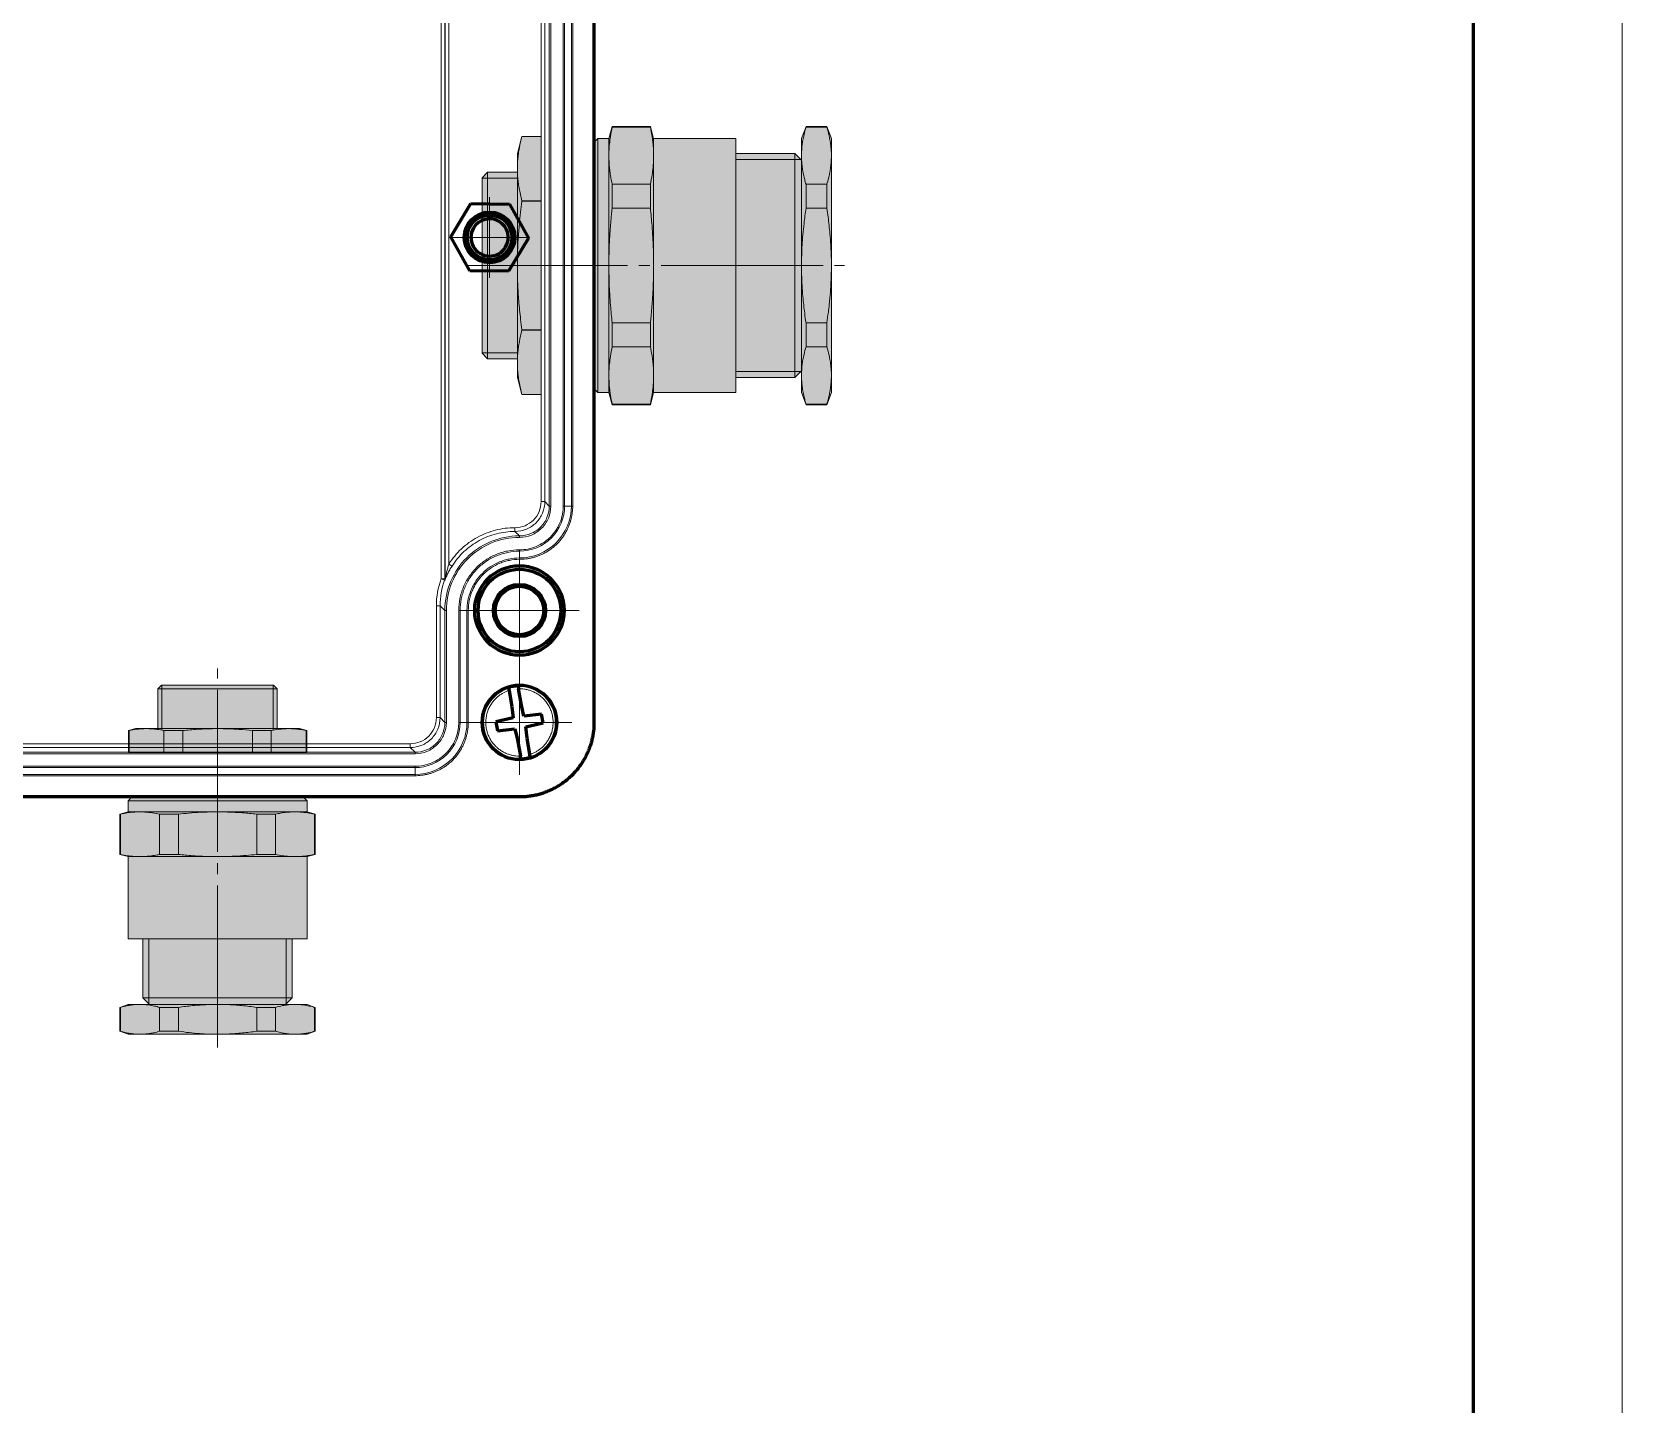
# Model space of a CAD drawing. Header units: millimetres. Extents: x -101 to 319, y -85 to 212.
# Drawn here: x 266.2 to 319.5, y 9.6 to 55.6 of the extents above; entities that cross this region are included whole.
import ezdxf
from ezdxf.enums import TextEntityAlignment as Align

# ---------------------------------------------------------------- set-up
doc = ezdxf.new("R2010")
doc.units = ezdxf.units.MM
for name, pattern in [('K5LT_AXLED', [26.227272, 21.727272, -1.5, 1.5, -1.5]), ('K5LT_BASIC', [0]), ('K5LT_THIN', [0])]:
    doc.linetypes.add(name, pattern=pattern)
for name, color, linetype in [('BORDER_TEXT', 7, 'Continuous'), ('TEXT', 4, 'Continuous'), ('TEXT_TRANSLATION_EN', 51, 'Continuous'), ('TITLE_TEXT', 7, 'Continuous'), ('Системный слой', 7, 'Continuous')]:
    doc.layers.add(name, color=color, linetype=linetype)
doc.styles.get("Standard").update_dxf_attribs({"font": 'GOST_A.TTF'})

# ---------------------------------------------------------------- blocks, each defined once
blk = doc.blocks.new('VP.262512_withoutcapside')
at = {"layer": 'Системный слой', "color": 150, "linetype": 'K5LT_BASIC', "lineweight": 60, "true_color": 0x0080ff}
for p, q in [((127.49, 114.99), (127.49, -114.99)), ((108.3, -49.92), (110.97, -45.46)), ((110.97, -45.46), (116.17, -45.54)), ((116.17, -45.54), (118.7, -50.08)), ((110.83, -54.46), (108.3, -49.92)), ((118.7, -50.08), (116.03, -54.54)), ((116.03, -54.54), (110.83, -54.46)), ((116.05, -110.41), (116.03, -110.34)), ((116.05, -110.41), (116.1, -110.71)), ((116.1, -110.71), (116.48, -112.91)), ((117.31, -110.11), (117.33, -110.19)), ((117.33, -110.19), (117.38, -110.49)), ((117.76, -112.69), (117.38, -110.49)), ((116.48, -112.91), (116.65, -114.4)), ((118.1, -114.15), (117.76, -112.69)), ((116.65, -114.4), (114.34, -114.94)), ((114.34, -114.94), (114.55, -116.12)), ((120.45, -113.88), (118.1, -114.15)), ((118.35, -115.6), (120.66, -115.06)), ((120.66, -115.06), (120.45, -113.88)), ((114.55, -116.12), (116.9, -115.85)), ((116.9, -115.85), (117.24, -117.31)), ((118.52, -117.09), (118.35, -115.6)), ((118.9, -119.29), (118.52, -117.09)), ((117.24, -117.31), (117.62, -119.51)), ((118.95, -119.59), (118.9, -119.29)), ((117.67, -119.81), (117.62, -119.51)), ((117.69, -119.89), (117.67, -119.81)), ((118.95, -119.59), (118.97, -119.66)), ((117.49, -124.99), (-117.49, -124.99))]:
    blk.add_line(p, q, dxfattribs=at)
at = {"layer": 'Системный слой', "color": 7, "linetype": 'K5LT_THIN', "lineweight": 18}
for p, q in [((107, 95.76), (107, -95.76)), ((107.5, 95.76), (107.5, -95.76)), ((107.54, -95.77), (107.54, 95.77)), ((108.04, -93.77), (108.04, 93.77)), ((120.4, -85.4), (120.4, 85.4)), ((120.9, -85.4), (120.9, 85.4)), ((121.5, 86), (121.5, -86)), ((121.7, 86), (121.7, -86)), ((123.37, 86), (123.37, -86)), ((123.55, -86), (123.55, 86)), ((124.46, -86), (124.46, 86)), ((124.64, 86), (124.64, -86)), ((120.4, -85.4), (120.9, -85.4)), ((120.9, -85.4), (121.5, -86)), ((121.7, -86), (121.5, -86)), ((123.55, -86), (123.37, -86)), ((124.46, -86), (123.55, -86)), ((124.46, -86), (124.64, -86)), ((117.5, -90), (116.9, -89.4)), ((108.04, -93.77), (108.47, -94.04)), ((107, -95.76), (107.5, -95.76)), ((107, -95.76), (107.47, -95.93)), ((107.51, -95.94), (107.47, -95.93)), ((107.5, -95.76), (107.54, -95.77)), ((106.36, -114.36), (106.36, -99.36)), ((106.36, -99.36), (106.86, -99.36)), ((106.86, -99.36), (107.5, -100)), ((106.86, -114.36), (106.86, -99.36)), ((107.5, -100), (107.5, -115)), ((107.7, -100), (107.5, -100)), ((107.7, -100), (107.7, -115)), ((109.55, -100), (109.37, -100)), ((109.37, -100), (109.37, -115)), ((109.55, -115), (109.55, -100)), ((109.55, -100), (110.46, -100)), ((110.46, -115), (110.46, -100)), ((110.46, -100), (110.64, -100)), ((110.64, -100), (110.64, -115)), ((106.36, -114.36), (106.86, -114.36)), ((106.86, -114.36), (107.5, -115)), ((107.7, -115), (107.5, -115)), ((109.55, -115), (109.37, -115)), ((110.46, -115), (109.55, -115)), ((110.46, -115), (110.64, -115)), ((103.5, -119), (-103.5, -119)), ((103.5, -119.2), (-103.5, -119.2)), ((-102.86, -117.86), (102.86, -117.86)), ((-102.86, -118.36), (102.86, -118.36)), ((102.86, -117.86), (102.86, -118.36)), ((102.86, -118.36), (103.5, -119)), ((103.5, -119.2), (103.5, -119)), ((103.5, -120.87), (-103.5, -120.87)), ((-103.5, -121.05), (103.5, -121.05)), ((103.5, -121.05), (103.5, -120.87)), ((103.5, -121.05), (103.5, -121.96)), ((-103.5, -121.96), (103.5, -121.96)), ((103.5, -122.14), (-103.5, -122.14)), ((103.5, -121.96), (103.5, -122.14))]:
    blk.add_line(p, q, dxfattribs=at)
at = {"layer": 'Системный слой', "color": 30, "linetype": 'K5LT_AXLED', "lineweight": 18, "true_color": 0xff8000}
for p, q in [((113.5, -50), (113.5, -44.6)), ((113.5, -50), (108.1, -50)), ((113.5, -50), (118.9, -50)), ((113.5, -50), (113.5, -55.4)), ((117.5, -100), (117.5, -92)), ((117.5, -100), (109.5, -100)), ((117.5, -100), (125.5, -100)), ((117.5, -100), (117.5, -108)), ((117.5, -115), (117.5, -108)), ((117.5, -115), (110.5, -115)), ((117.5, -115), (124.5, -115)), ((117.5, -115), (117.5, -122))]:
    blk.add_line(p, q, dxfattribs=at)
at = {"layer": 'Системный слой', "color": 150, "linetype": 'K5LT_BASIC', "lineweight": 60, "true_color": 0x0080ff}
for centre, radius in [((113.5, -50), 3.4), ((113.5, -50), 3), ((117.5, -100), 6), ((117.5, -100), 5.54), ((117.5, -100), 3.5), ((117.5, -100), 3.25), ((117.5, -115), 5)]:
    blk.add_circle(centre, radius, dxfattribs=at)
for centre, radius, start, end in [((113.5, -50), 2.5, 149.0779, 329.0779), ((113.5, -50), 2.5, 329.0779, 149.0779), ((117.5, -115), 4.89, 92.1903, 107.4677), ((117.5, -115), 4.89, 272.1903, 279.829), ((117.5, -115), 4.89, 279.829, 287.4677)]:
    blk.add_arc(centre, radius, start, end, dxfattribs=at)
at = {"layer": 'Системный слой', "color": 7, "linetype": 'K5LT_THIN', "lineweight": 18}
for centre, radius, start, end in [((117.5, -86), 6.05, 269.998, 0.0004), ((117.5, -86), 6.96, 269.9982, 0.0003), ((117.5, -115), 4.81, 107.5946, 272.0634), ((117.5, -115), 4.81, 287.5946, 92.0634), ((103.5, -115), 6.05, 269.9996, 0.0004), ((103.5, -115), 6.96, 269.9996, 0.0003)]:
    blk.add_arc(centre, radius, start, end, dxfattribs=at)
for centre, major_axis, ratio, start_param, end_param in [((116.9, -88.9), (0, -0.5), 0.000346, 4.712389, 6.276204), ((117.5, -90.2), (0, 0.2), 0.000865, 4.712389, 6.276205), ((107, -95.76), (0.123, 0.485), 0.999959, 4.609829, 4.960671), ((107.04, -95.77), (0.125, 0.484), 0.999959, 4.61109, 4.964106)]:
    blk.add_ellipse(centre, major_axis=major_axis, ratio=ratio, start_param=start_param, end_param=end_param, dxfattribs=at)
for points, knots in [([(116.9, -88.9), (117.36, -88.9), (117.82, -88.81), (118.67, -88.46), (119.05, -88.2), (119.7, -87.55), (119.96, -87.17), (120.31, -86.32), (120.4, -85.86), (120.4, -85.4)], [0, 0, 0, 0, 0.25, 0.25, 0.5, 0.5, 0.75, 0.75, 1, 1, 1, 1]), ([(116.9, -89.4), (117.43, -89.4), (117.95, -89.3), (118.92, -88.9), (119.36, -88.6), (120.1, -87.86), (120.4, -87.42), (120.8, -86.45), (120.9, -85.93), (120.9, -85.4)], [0, 0, 0, 0, 0.25, 0.25, 0.5, 0.5, 0.75, 0.75, 1, 1, 1, 1]), ([(121.7, -86), (121.7, -86.55), (121.59, -87.1), (121.17, -88.11), (120.86, -88.58), (120.08, -89.36), (119.61, -89.67), (118.6, -90.09), (118.05, -90.2), (117.5, -90.2)], [0, 0, 0, 0, 0.25, 0.25, 0.5, 0.5, 0.75, 0.75, 1, 1, 1, 1]), ([(123.37, -86), (123.37, -86.19), (123.35, -86.48), (123.32, -86.76), (123.29, -86.95), (123.27, -87.04), (123.18, -87.52), (123.07, -87.88), (122.81, -88.51), (122.68, -88.77), (122.48, -89.11), (122.42, -89.19), (122.16, -89.58), (121.92, -89.88), (121.44, -90.35), (121.23, -90.54), (120.92, -90.76), (120.85, -90.82), (120.44, -91.09), (120.1, -91.27), (119.47, -91.53), (119.2, -91.62), (118.82, -91.71), (118.73, -91.74), (118.26, -91.83), (117.88, -91.87), (117.5, -91.87)], [0, 0, 0, 0, 0.0625, 0.09375, 0.09375, 0.125, 0.125, 0.25, 0.25, 0.34375, 0.34375, 0.375, 0.375, 0.5, 0.5, 0.59375, 0.59375, 0.625, 0.625, 0.75, 0.75, 0.84375, 0.84375, 0.875, 0.875, 1, 1, 1, 1]), ([(121.5, -86), (121.5, -86.52), (121.39, -87.05), (120.99, -88.01), (120.7, -88.46), (119.96, -89.2), (119.51, -89.49), (118.55, -89.89), (118.02, -90), (117.5, -90)], [0, 0, 0, 0, 0.25, 0.25, 0.5, 0.5, 0.75, 0.75, 1, 1, 1, 1]), ([(108.04, -93.77), (108.52, -93.03), (109.08, -92.34), (110.36, -91.14), (111.08, -90.62), (112.62, -89.78), (113.44, -89.45), (115.15, -89.01), (116.02, -88.9), (116.9, -88.9)], [0, 0, 0, 0, 0.25, 0.25, 0.5, 0.5, 0.75, 0.75, 1, 1, 1, 1]), ([(116.9, -89.4), (116.07, -89.4), (115.23, -89.51), (113.61, -89.92), (112.82, -90.23), (111.36, -91.04), (110.67, -91.54), (109.45, -92.68), (108.91, -93.33), (108.47, -94.04)], [0, 0, 0, 0, 0.25, 0.25, 0.5, 0.5, 0.75, 0.75, 1, 1, 1, 1]), ([(117.5, -90), (116.12, -90), (114.78, -90.29), (112.37, -91.32), (111.3, -92.05), (109.55, -93.8), (108.82, -94.87), (107.79, -97.28), (107.5, -98.62), (107.5, -100)], [0, 0, 0, 0, 0.25, 0.25, 0.5, 0.5, 0.75, 0.75, 1, 1, 1, 1]), ([(117.5, -90.2), (116.22, -90.2), (114.93, -90.45), (112.56, -91.44), (111.48, -92.16), (109.66, -93.98), (108.94, -95.06), (107.95, -97.43), (107.7, -98.72), (107.7, -100)], [0, 0, 0, 0, 0.25, 0.25, 0.5, 0.5, 0.75, 0.75, 1, 1, 1, 1]), ([(107.54, -95.77), (107.54, -95.77), (107.55, -95.71), (107.58, -95.58), (107.6, -95.5), (107.65, -95.25), (107.69, -95.06), (107.78, -94.69), (107.83, -94.51), (107.93, -94.14), (107.99, -93.95), (108.04, -93.77)], [0, 0, 0, 0, 0.125, 0.125, 0.25, 0.25, 0.5, 0.5, 0.75, 0.75, 1, 1, 1, 1]), ([(117.5, -91.87), (116.97, -91.87), (116.43, -91.92), (115.64, -92.08), (115.38, -92.14), (114.87, -92.3), (114.63, -92.38), (113.89, -92.69), (113.42, -92.94), (112.75, -93.39), (112.54, -93.55), (112.13, -93.88), (111.93, -94.06), (111.56, -94.44), (111.38, -94.64), (111.04, -95.05), (110.88, -95.26), (110.58, -95.71), (110.45, -95.93), (110.2, -96.4), (110.09, -96.64), (109.78, -97.38), (109.62, -97.89), (109.42, -98.94), (109.37, -99.47), (109.37, -100)], [0, 0, 0, 0, 0.125, 0.125, 0.1875, 0.1875, 0.25, 0.25, 0.375, 0.375, 0.4375, 0.4375, 0.5, 0.5, 0.5625, 0.5625, 0.625, 0.625, 0.6875, 0.6875, 0.75, 0.75, 0.875, 0.875, 1, 1, 1, 1]), ([(117.5, -92.05), (116.98, -92.05), (116.46, -92.1), (115.69, -92.26), (115.43, -92.32), (114.93, -92.47), (114.69, -92.56), (114.21, -92.76), (113.98, -92.87), (113.52, -93.11), (113.29, -93.25), (112.64, -93.69), (112.24, -94.01), (111.51, -94.75), (111.17, -95.16), (110.6, -96.02), (110.35, -96.48), (110.06, -97.2), (109.97, -97.45), (109.82, -97.95), (109.75, -98.2), (109.6, -98.96), (109.55, -99.47), (109.55, -100)], [0, 0, 0, 0, 0.125, 0.125, 0.1875, 0.1875, 0.25, 0.25, 0.3125, 0.3125, 0.375, 0.375, 0.5, 0.5, 0.625, 0.625, 0.75, 0.75, 0.8125, 0.8125, 0.875, 0.875, 1, 1, 1, 1]), ([(110.46, -100), (110.46, -99.53), (110.51, -99.08), (110.69, -98.17), (110.82, -97.72), (111.09, -97.09), (111.18, -96.88), (111.4, -96.47), (111.52, -96.28), (111.91, -95.7), (112.2, -95.34), (112.85, -94.7), (113.21, -94.4), (113.97, -93.89), (114.38, -93.67), (115.02, -93.41), (115.24, -93.33), (115.68, -93.2), (115.9, -93.14), (116.58, -93.01), (117.03, -92.96), (117.5, -92.96)], [0, 0, 0, 0, 0.125, 0.125, 0.25, 0.25, 0.3125, 0.3125, 0.375, 0.375, 0.5, 0.5, 0.625, 0.625, 0.75, 0.75, 0.8125, 0.8125, 0.875, 0.875, 1, 1, 1, 1]), ([(117.5, -93.14), (117.05, -93.14), (116.6, -93.19), (115.95, -93.32), (115.73, -93.37), (115.3, -93.5), (115.08, -93.58), (114.46, -93.84), (114.07, -94.05), (113.32, -94.55), (112.97, -94.84), (112.34, -95.47), (112.05, -95.81), (111.68, -96.37), (111.56, -96.57), (111.35, -96.96), (111.25, -97.17), (111, -97.78), (110.87, -98.21), (110.69, -99.1), (110.64, -99.55), (110.64, -100)], [0, 0, 0, 0, 0.125, 0.125, 0.1875, 0.1875, 0.25, 0.25, 0.375, 0.375, 0.5, 0.5, 0.625, 0.625, 0.6875, 0.6875, 0.75, 0.75, 0.875, 0.875, 1, 1, 1, 1]), ([(108.47, -94.04), (108.35, -94.21), (108.25, -94.39), (108.05, -94.74), (107.96, -94.92), (107.79, -95.27), (107.71, -95.45), (107.61, -95.69), (107.58, -95.76), (107.53, -95.89), (107.51, -95.94), (107.51, -95.94)], [0, 0, 0, 0, 0.25, 0.25, 0.5, 0.5, 0.75, 0.75, 0.875, 0.875, 1, 1, 1, 1]), ([(102.86, -117.86), (103.32, -117.86), (103.78, -117.77), (104.63, -117.42), (105.02, -117.16), (105.66, -116.52), (105.92, -116.13), (106.27, -115.28), (106.36, -114.82), (106.36, -114.36)], [0, 0, 0, 0, 0.25, 0.25, 0.5, 0.5, 0.75, 0.75, 1, 1, 1, 1]), ([(102.86, -118.36), (103.39, -118.36), (103.91, -118.26), (104.88, -117.86), (105.32, -117.56), (106.06, -116.82), (106.36, -116.38), (106.76, -115.41), (106.86, -114.89), (106.86, -114.36)], [0, 0, 0, 0, 0.25, 0.25, 0.5, 0.5, 0.75, 0.75, 1, 1, 1, 1]), ([(109.37, -115), (109.37, -115.19), (109.35, -115.48), (109.32, -115.76), (109.29, -115.95), (109.27, -116.04), (109.18, -116.52), (109.07, -116.88), (108.81, -117.51), (108.68, -117.77), (108.48, -118.11), (108.42, -118.19), (108.16, -118.58), (107.92, -118.88), (107.44, -119.35), (107.23, -119.54), (106.92, -119.76), (106.85, -119.82), (106.44, -120.09), (106.1, -120.27), (105.47, -120.53), (105.2, -120.62), (104.82, -120.71), (104.73, -120.74), (104.26, -120.83), (103.88, -120.87), (103.5, -120.87)], [0, 0, 0, 0, 0.0625, 0.09375, 0.09375, 0.125, 0.125, 0.25, 0.25, 0.34375, 0.34375, 0.375, 0.375, 0.5, 0.5, 0.59375, 0.59375, 0.625, 0.625, 0.75, 0.75, 0.84375, 0.84375, 0.875, 0.875, 1, 1, 1, 1]), ([(107.5, -115), (107.5, -115.52), (107.39, -116.05), (106.99, -117.01), (106.7, -117.46), (105.96, -118.2), (105.51, -118.49), (104.55, -118.89), (104.02, -119), (103.5, -119)], [0, 0, 0, 0, 0.25, 0.25, 0.5, 0.5, 0.75, 0.75, 1, 1, 1, 1]), ([(107.7, -115), (107.7, -115.55), (107.59, -116.1), (107.17, -117.11), (106.86, -117.58), (106.08, -118.36), (105.61, -118.67), (104.6, -119.09), (104.05, -119.2), (103.5, -119.2)], [0, 0, 0, 0, 0.25, 0.25, 0.5, 0.5, 0.75, 0.75, 1, 1, 1, 1])]:
    blk.add_open_spline(points, degree=3, knots=knots, dxfattribs=at)
for points, weights, degree in [([(124.64, -86), (124.64, -90.19), (121.69, -93.14), (117.5, -93.14)], [1, 0.804734900668, 0.804734900668, 1], 3), ([(117.5, -92.05), (117.5, -92.02), (117.5, -91.95), (117.5, -91.87)], [1, 0.88602504837, 0.88602504837, 1], 3), ([(117.5, -92.96), (117.5, -93.01), (117.5, -93.14)], [1, 0.829037572555, 1], 2), ([(117.62, -119.51), (110.69, -119.7), (109.51, -112.87), (116.1, -110.71)], [1, 0.429396510113, 0.429396510113, 1], 3), ([(117.38, -110.49), (124.31, -110.3), (125.49, -117.13), (118.9, -119.29)], [1, 0.429396510113, 0.429396510113, 1], 3), ([(110.64, -115), (110.64, -119.19), (107.69, -122.14), (103.5, -122.14)], [1, 0.804734900668, 0.804734900668, 1], 3)]:
    blk.add_rational_spline(points, weights, degree=degree, dxfattribs=at)
for points in [[(117.5, -92.96), (117.5, -92.66), (117.5, -92.35), (117.5, -92.05)], [(106.36, -99.36), (106.36, -98.14), (106.58, -96.91), (107, -95.76)], [(107.47, -95.93), (107.07, -97.03), (106.86, -98.19), (106.86, -99.36)]]:
    blk.add_open_spline(points, degree=3, dxfattribs=at)
at = {"layer": 'Системный слой', "color": 150, "linetype": 'K5LT_BASIC', "lineweight": 60, "true_color": 0x0080ff}
blk.add_rational_spline([(127.49, -114.99), (127.49, -120.84), (123.34, -124.99), (117.49, -124.99)], [1, 0.804744315932, 0.804744315932, 1], degree=3, dxfattribs=at)
blk = doc.blocks.new('VZ-N25_withcap')
at = {"true_color": 0xffffff}
for points in [[(17.3, 9.65), (15, 10.27), (12.5, 10.27), (12.5, 14.25), (11.75, 15), (-11.75, 15), (-12.5, 14.25), (-12.5, 10.26), (-15, 10.27), (-17.3, 9.65), (-17.3, 7.07), (17.3, 7.07)], [(17, -19), (17, -8), (18.65, -7.56), (18.65, -2.44), (17, -2), (17, -0.5), (16.5, 0), (-16.5, 0), (-17, -0.5), (-17, -2), (-18.65, -2.44), (-18.65, -7.56), (-17, -8), (-17, -19), (-15, -19), (-15, -26.93), (-14.1, -27.83), (-17, -27.83), (-18.65, -28.43), (-18.65, -31.23), (-17, -31.83), (17, -31.83), (18.65, -31.23), (18.65, -28.43), (17, -27.83), (14.1, -27.83), (15, -26.93), (15, -19)]]:
    blk.add_hatch(color=7, dxfattribs=at).paths.add_polyline_path(points)
at = {"color": 30, "linetype": 'K5LT_AXLED', "lineweight": 0, "true_color": 0xff8000}
blk.add_line((0, 17.23), (0, -33.6), dxfattribs=at)
at = {"color": 150, "linetype": 'K5LT_BASIC', "lineweight": 0, "true_color": 0x0080ff}
for p, q in [((-12.5, 14.25), (-11.75, 15)), ((11.75, 15), (-11.75, 15)), ((12.5, 14.25), (11.75, 15)), ((12.5, 14.25), (-12.5, 14.25)), ((-12.5, 10.26), (-12.5, 14.25)), ((12.5, 10.26), (12.5, 14.25)), ((-17.3, 9.65), (-15, 10.27)), ((-17.3, 7.07), (-17.3, 9.65)), ((-17.3, 7.07), (-17.3, 9.65)), ((-15, 10.27), (-12.99, 10.27)), ((-12.99, 10.27), (0, 10.27)), ((-8.68, 7.07), (-8.68, 9.65)), ((-8.68, 9.65), (-8.62, 9.65)), ((-8.62, 7.07), (-8.62, 9.65)), ((0, 10.27), (12.99, 10.27)), ((8.62, 7.07), (8.62, 9.65)), ((8.62, 9.65), (8.68, 9.65)), ((8.68, 7.07), (8.68, 9.65)), ((12.99, 10.27), (15, 10.27)), ((17.3, 9.65), (15, 10.27)), ((17.3, 7.07), (17.3, 9.65)), ((17.3, 7.07), (17.3, 9.65)), ((-17.3, 7.07), (-8.68, 7.07)), ((-17.3, 7.07), (-17.3, 7.07)), ((-8.68, 7.07), (-8.62, 7.07)), ((-8.62, 7.07), (8.62, 7.07)), ((8.62, 7.07), (8.68, 7.07)), ((8.68, 7.07), (17.3, 7.07)), ((17.3, 7.07), (17.3, 7.07)), ((-17, -0.5), (-16.5, 0)), ((-16.5, 0), (0, 0)), ((0, 0), (16.5, 0)), ((17, -0.5), (16.5, 0)), ((-18.65, -2.44), (-17, -2)), ((-17, -0.5), (-17, -2)), ((-17, -0.5), (0, -0.5)), ((-14.72, -2), (-17, -2)), ((0, -2), (-14.72, -2)), ((0, -0.5), (17, -0.5)), ((14.72, -2), (0, -2)), ((17, -2), (14.72, -2)), ((17, -0.5), (17, -2)), ((18.65, -2.44), (17, -2)), ((-18.65, -7.56), (-18.65, -2.44)), ((-18.56, -2.44), (-18.65, -2.44)), ((-18.56, -7.56), (-18.56, -2.44)), ((-10.89, -7.56), (-10.89, -2.44)), ((-7.67, -2.44), (-10.89, -2.44)), ((-7.67, -7.56), (-7.67, -2.44)), ((10.89, -2.44), (7.67, -2.44)), ((7.67, -7.56), (7.67, -2.44)), ((10.89, -7.56), (10.89, -2.44)), ((18.65, -2.44), (18.56, -2.44)), ((18.56, -7.56), (18.56, -2.44)), ((18.65, -7.56), (18.65, -2.44)), ((-18.65, -7.56), (-17, -8)), ((-18.65, -7.56), (-18.56, -7.56)), ((-17, -8), (-17, -19)), ((-17, -8), (-14.72, -8)), ((-14.72, -8), (0, -8)), ((-10.89, -7.56), (-7.67, -7.56)), ((0, -8), (14.72, -8)), ((7.67, -7.56), (10.89, -7.56)), ((14.72, -8), (17, -8)), ((18.65, -7.56), (17, -8)), ((17, -8), (17, -19)), ((18.56, -7.56), (18.65, -7.56)), ((-17, -19), (17, -19)), ((-15, -26.93), (-15, -19)), ((15, -26.93), (15, -19)), ((-14.1, -27.82), (-15, -26.93)), ((-15, -26.93), (0, -26.93)), ((0, -26.93), (15, -26.93)), ((14.1, -27.82), (15, -26.93)), ((-18.65, -28.43), (-17, -27.82)), ((-18.65, -28.43), (-18.65, -31.22)), ((-18.65, -28.43), (-18.56, -28.43)), ((-18.56, -28.43), (-18.56, -31.22)), ((-17, -27.82), (-14.72, -27.82)), ((-14.72, -27.82), (0, -27.82)), ((-10.89, -28.43), (-10.89, -31.22)), ((-10.89, -28.43), (-7.67, -28.43)), ((-7.67, -28.43), (-7.67, -31.22)), ((0, -27.82), (14.72, -27.82)), ((7.67, -28.43), (7.67, -31.22)), ((7.67, -28.43), (10.89, -28.43)), ((10.89, -28.43), (10.89, -31.22)), ((14.72, -27.82), (17, -27.82)), ((18.65, -28.43), (17, -27.82)), ((18.56, -28.43), (18.56, -31.22)), ((18.56, -28.43), (18.65, -28.43)), ((18.65, -28.43), (18.65, -31.22)), ((-18.56, -31.22), (-18.65, -31.22)), ((-18.65, -31.22), (-17, -31.83)), ((-14.72, -31.83), (-17, -31.83)), ((0, -31.83), (-14.72, -31.83)), ((-7.67, -31.22), (-10.89, -31.22)), ((14.72, -31.83), (0, -31.83)), ((10.89, -31.22), (7.67, -31.22)), ((17, -31.83), (14.72, -31.83)), ((18.65, -31.22), (17, -31.83)), ((18.65, -31.22), (18.56, -31.22))]:
    blk.add_line(p, q, dxfattribs=at)
at = {"color": 7, "linetype": 'K5LT_THIN', "lineweight": 0}
for p, q in [((-11.69, 15), (-11.69, 14.25)), ((11.69, 15), (11.69, 14.25)), ((-11.69, 10.21), (-11.69, 14.25)), ((11.69, 10.21), (11.69, 14.25)), ((-14.19, -26.93), (-14.19, -19)), ((14.19, -26.93), (14.19, -19)), ((-14.19, -27.74), (-14.19, -26.93)), ((14.19, -27.74), (14.19, -26.93))]:
    blk.add_line(p, q, dxfattribs=at)
at = {"color": 150, "linetype": 'K5LT_BASIC', "lineweight": 0, "true_color": 0x0080ff}
for points, knots in [([(-12.99, 10.27), (-13.19, 10.27), (-13.6, 10.26), (-14.2, 10.22), (-14.87, 10.15), (-15.9, 9.99), (-16.74, 9.8), (-17.3, 9.65)], [0, 0, 0, 0, 1.13163, 2.252954, 3.337803, 4.860747, 8, 8, 8, 8]), ([(-8.68, 9.65), (-9.18, 9.79), (-9.95, 9.97), (-10.91, 10.12), (-11.56, 10.2), (-12.22, 10.25), (-12.7, 10.27), (-12.99, 10.27)], [0, 0, 0, 0, 2.809993, 4.302711, 5.335005, 6.39802, 8, 8, 8, 8]), ([(0, 10.27), (-0.41, 10.27), (-1.22, 10.26), (-2.42, 10.22), (-3.59, 10.16), (-5.19, 10.05), (-6.86, 9.88), (-8.16, 9.72), (-8.62, 9.65)], [0, 0, 0, 0, 1.273084, 2.534573, 3.755028, 4.907841, 7.550421, 9, 9, 9, 9]), ([(8.62, 9.65), (7.61, 9.79), (6.25, 9.95), (4.53, 10.09), (3.43, 10.17), (2.3, 10.23), (1.16, 10.26), (0.39, 10.27), (0, 10.27)], [0, 0, 0, 0, 3.161242, 4.27476, 5.416602, 6.598477, 7.800063, 9, 9, 9, 9]), ([(12.99, 10.27), (12.79, 10.27), (12.38, 10.26), (11.78, 10.22), (11.11, 10.15), (10.08, 9.99), (9.24, 9.8), (8.68, 9.65)], [0, 0, 0, 0, 1.13163, 2.252954, 3.337803, 4.860747, 8, 8, 8, 8]), ([(17.3, 9.65), (16.8, 9.79), (16.03, 9.97), (15.07, 10.12), (14.43, 10.2), (13.76, 10.25), (13.28, 10.27), (12.99, 10.27)], [0, 0, 0, 0, 2.809993, 4.302711, 5.335005, 6.39802, 8, 8, 8, 8]), ([(-18.56, -2.44), (-18.17, -2.36), (-17.53, -2.23), (-16.66, -2.11), (-15.94, -2.04), (-15.3, -2.01), (-14.9, -2), (-14.72, -2)], [0, 0, 0, 0, 2.419879, 4.039963, 5.44907, 6.903989, 8, 8, 8, 8]), ([(-14.72, -2), (-14.46, -2), (-13.93, -2.01), (-13.08, -2.08), (-12.07, -2.21), (-11.32, -2.35), (-10.89, -2.44)], [0, 0, 0, 0, 1.44825, 2.877362, 4.644411, 7, 7, 7, 7]), ([(-7.67, -2.44), (-6.9, -2.36), (-5.61, -2.23), (-3.87, -2.11), (-2.43, -2.04), (-1.16, -2.01), (-0.35, -2), (0, -2)], [0, 0, 0, 0, 2.419879, 4.039963, 5.44907, 6.903989, 8, 8, 8, 8]), ([(0, -2), (0.53, -2), (1.58, -2.01), (3.13, -2.07), (4.87, -2.18), (6.38, -2.3), (7.39, -2.41), (7.67, -2.44)], [0, 0, 0, 0, 1.655143, 3.288413, 4.825597, 7.115345, 8, 8, 8, 8]), ([(10.89, -2.44), (11.27, -2.36), (11.92, -2.23), (12.79, -2.11), (13.51, -2.04), (14.14, -2.01), (14.55, -2), (14.72, -2)], [0, 0, 0, 0, 2.41988, 4.039965, 5.449071, 6.903989, 8, 8, 8, 8]), ([(14.72, -2), (14.99, -2), (15.51, -2.01), (16.36, -2.08), (17.38, -2.21), (18.13, -2.35), (18.56, -2.44)], [0, 0, 0, 0, 1.448248, 2.877358, 4.644409, 7, 7, 7, 7]), ([(-14.72, -8), (-14.99, -8), (-15.51, -7.99), (-16.36, -7.92), (-17.38, -7.79), (-18.13, -7.65), (-18.56, -7.56)], [0, 0, 0, 0, 1.44825, 2.877362, 4.644411, 7, 7, 7, 7]), ([(-10.89, -7.56), (-11.27, -7.64), (-11.92, -7.77), (-12.79, -7.89), (-13.51, -7.96), (-14.14, -7.99), (-14.55, -8), (-14.72, -8)], [0, 0, 0, 0, 2.419879, 4.039963, 5.44907, 6.903989, 8, 8, 8, 8]), ([(0, -8), (-0.53, -8), (-1.58, -7.99), (-3.13, -7.93), (-4.87, -7.82), (-6.38, -7.7), (-7.39, -7.59), (-7.67, -7.56)], [0, 0, 0, 0, 1.655143, 3.288413, 4.825597, 7.115345, 8, 8, 8, 8]), ([(7.67, -7.56), (6.9, -7.64), (5.61, -7.77), (3.87, -7.89), (2.43, -7.96), (1.16, -7.99), (0.35, -8), (0, -8)], [0, 0, 0, 0, 2.419879, 4.039963, 5.44907, 6.903989, 8, 8, 8, 8]), ([(14.72, -8), (14.46, -8), (13.93, -7.99), (13.08, -7.92), (12.07, -7.79), (11.32, -7.65), (10.89, -7.56)], [0, 0, 0, 0, 1.448248, 2.877358, 4.644409, 7, 7, 7, 7]), ([(18.56, -7.56), (18.17, -7.64), (17.53, -7.77), (16.66, -7.89), (15.94, -7.96), (15.3, -7.99), (14.9, -8), (14.72, -8)], [0, 0, 0, 0, 2.41988, 4.039965, 5.449071, 6.903989, 8, 8, 8, 8]), ([(-14.72, -27.82), (-14.99, -27.82), (-15.43, -27.84), (-16.12, -27.9), (-16.93, -28.02), (-17.76, -28.2), (-18.35, -28.36), (-18.56, -28.43)], [0, 0, 0, 0, 1.64951, 2.746923, 4.320506, 6.673858, 8, 8, 8, 8]), ([(-10.89, -28.43), (-11.22, -28.33), (-11.81, -28.17), (-12.63, -28), (-13.34, -27.9), (-14.03, -27.84), (-14.49, -27.82), (-14.72, -27.82)], [0, 0, 0, 0, 2.117323, 3.707547, 5.095921, 6.54191, 8, 8, 8, 8]), ([(0, -27.82), (-0.53, -27.82), (-1.41, -27.84), (-2.8, -27.9), (-4.41, -28.02), (-6.08, -28.2), (-7.25, -28.36), (-7.67, -28.43)], [0, 0, 0, 0, 1.649514, 2.746927, 4.320509, 6.673859, 8, 8, 8, 8]), ([(7.67, -28.43), (7, -28.33), (5.82, -28.17), (4.19, -28), (2.77, -27.9), (1.39, -27.84), (0.46, -27.82), (0, -27.82)], [0, 0, 0, 0, 2.117321, 3.707544, 5.09592, 6.54191, 8, 8, 8, 8]), ([(14.72, -27.82), (14.46, -27.82), (14.02, -27.84), (13.32, -27.9), (12.52, -28.02), (11.68, -28.2), (11.1, -28.36), (10.89, -28.43)], [0, 0, 0, 0, 1.649514, 2.746927, 4.320509, 6.673859, 8, 8, 8, 8]), ([(18.56, -28.43), (18.22, -28.33), (17.63, -28.17), (16.82, -28), (16.11, -27.9), (15.42, -27.84), (14.95, -27.82), (14.72, -27.82)], [0, 0, 0, 0, 2.117321, 3.707544, 5.09592, 6.54191, 8, 8, 8, 8]), ([(-18.56, -31.22), (-18.29, -31.3), (-17.81, -31.44), (-17.11, -31.59), (-16.41, -31.71), (-15.73, -31.79), (-15.15, -31.82), (-14.83, -31.83), (-14.72, -31.83)], [0, 0, 0, 0, 1.884561, 3.420348, 4.961014, 6.736057, 8.238726, 9, 9, 9, 9]), ([(-14.72, -31.83), (-14.44, -31.83), (-13.98, -31.81), (-13.27, -31.74), (-12.47, -31.62), (-11.65, -31.44), (-11.09, -31.28), (-10.89, -31.22)], [0, 0, 0, 0, 1.734922, 2.863683, 4.439349, 6.756734, 8, 8, 8, 8]), ([(-7.67, -31.22), (-7.2, -31.29), (-6.39, -31.41), (-5.42, -31.52), (-4.39, -31.63), (-3.39, -31.71), (-2.13, -31.78), (-1.07, -31.82), (-0.32, -31.83), (0, -31.83)], [0, 0, 0, 0, 1.85142, 3.182291, 3.800386, 5.890689, 7.077018, 8.732476, 10, 10, 10, 10]), ([(0, -31.83), (0.56, -31.83), (1.48, -31.81), (2.9, -31.74), (4.51, -31.62), (6.14, -31.44), (7.27, -31.28), (7.67, -31.22)], [0, 0, 0, 0, 1.734922, 2.863683, 4.439349, 6.756734, 8, 8, 8, 8]), ([(10.89, -31.22), (11.15, -31.3), (11.64, -31.44), (12.34, -31.59), (13.03, -31.71), (13.72, -31.79), (14.29, -31.82), (14.61, -31.83), (14.72, -31.83)], [0, 0, 0, 0, 1.884561, 3.420348, 4.961014, 6.736057, 8.238726, 9, 9, 9, 9]), ([(14.72, -31.83), (15, -31.83), (15.46, -31.81), (16.17, -31.74), (16.98, -31.62), (17.79, -31.44), (18.36, -31.28), (18.56, -31.22)], [0, 0, 0, 0, 1.734922, 2.863683, 4.439349, 6.756734, 8, 8, 8, 8])]:
    blk.add_open_spline(points, degree=3, knots=knots, dxfattribs=at)
blk = doc.blocks.new('VZ-N16_withcap')
at = {"true_color": 0xffffff}
for points in [[(11.94, 8.9), (10.99, 9.16), (7.99, 9.16), (7.99, 14.5), (7.49, 15), (-7.51, 15), (-8.01, 14.5), (-8.01, 9.16), (-11.01, 9.16), (-11.96, 8.9), (-11.96, 5.96), (11.94, 5.96)], [(12, -19), (12, -8), (13.1, -7.71), (13.1, -2.3), (12, -2), (12, -0.5), (11.5, 0), (-11.5, 0), (-12, -0.5), (-12, -2), (-13.1, -2.3), (-13.1, -7.71), (-12, -8), (-12, -19), (-10, -19), (-10, -26.9), (-9.1, -27.8), (-12, -27.8), (-13.1, -28.2), (-13.1, -31.4), (-12, -31.8), (12, -31.8), (13.1, -31.4), (13.1, -28.2), (12, -27.8), (9.1, -27.8), (10, -26.9), (10, -19)]]:
    blk.add_hatch(color=7, dxfattribs=at).paths.add_polyline_path(points)
at = {"color": 30, "linetype": 'K5LT_AXLED', "lineweight": 0, "true_color": 0xff8000}
blk.add_line((0, -33.58), (0, 17.22), dxfattribs=at)
at = {"color": 150, "linetype": 'K5LT_BASIC', "lineweight": 0, "true_color": 0x0080ff}
for p, q in [((-8, 14.5), (-7.5, 15)), ((-7.5, 15), (7.5, 15)), ((8, 14.5), (7.5, 15)), ((-8, 9.05), (-8, 14.5)), ((-8, 14.5), (8, 14.5)), ((8, 9.05), (8, 14.5)), ((-11.95, 8.9), (-11, 9.16)), ((-11.95, 5.96), (-11.95, 8.9)), ((-11.95, 8.9), (-11.86, 8.9)), ((-11.86, 5.96), (-11.86, 8.9)), ((-11, 9.16), (-9.53, 9.16)), ((-9.53, 9.16), (0, 9.16)), ((-7.19, 5.96), (-7.19, 8.9)), ((-7.19, 8.9), (-4.67, 8.9)), ((-4.67, 5.96), (-4.67, 8.9)), ((0, 9.16), (9.53, 9.16)), ((4.67, 5.96), (4.67, 8.9)), ((4.67, 8.9), (7.19, 8.9)), ((7.19, 5.96), (7.19, 8.9)), ((9.53, 9.16), (11, 9.16)), ((11.95, 8.9), (11, 9.16)), ((11.86, 5.96), (11.86, 8.9)), ((11.86, 8.9), (11.95, 8.9)), ((11.95, 5.96), (11.95, 8.9)), ((-11.95, 5.96), (-11.86, 5.96)), ((-11.86, 5.96), (-7.19, 5.96)), ((-7.19, 5.96), (-4.67, 5.96)), ((-4.67, 5.96), (4.67, 5.96)), ((4.67, 5.96), (7.19, 5.96)), ((7.19, 5.96), (11.86, 5.96)), ((11.86, 5.96), (11.95, 5.96)), ((-12, -0.5), (-11.5, 0)), ((11.5, 0), (-11.5, 0)), ((12, -0.5), (11.5, 0)), ((-13.1, -2.29), (-12, -2)), ((-12, -0.5), (-12, -2)), ((12, -0.5), (-12, -0.5)), ((-12, -2), (-10.39, -2)), ((-10.39, -2), (0, -2)), ((0, -2), (10.39, -2)), ((10.39, -2), (12, -2)), ((12, -0.5), (12, -2)), ((13.1, -2.29), (12, -2)), ((-13.1, -7.71), (-13.1, -2.29)), ((-13.1, -2.29), (-13.02, -2.29)), ((-13.02, -7.71), (-13.02, -2.29)), ((-7.77, -7.71), (-7.77, -2.29)), ((-7.77, -2.29), (-5.25, -2.29)), ((-5.25, -7.71), (-5.25, -2.29)), ((5.25, -2.29), (7.77, -2.29)), ((5.25, -7.71), (5.25, -2.29)), ((7.77, -7.71), (7.77, -2.29)), ((13.02, -2.29), (13.1, -2.29)), ((13.02, -7.71), (13.02, -2.29)), ((13.1, -7.71), (13.1, -2.29)), ((-13.1, -7.71), (-12, -8)), ((-13.02, -7.71), (-13.1, -7.71)), ((-12, -8), (-12, -19)), ((-10.39, -8), (-12, -8)), ((0, -8), (-10.39, -8)), ((-5.25, -7.71), (-7.77, -7.71)), ((10.39, -8), (0, -8)), ((7.77, -7.71), (5.25, -7.71)), ((12, -8), (10.39, -8)), ((13.1, -7.71), (12, -8)), ((12, -8), (12, -19)), ((13.1, -7.71), (13.02, -7.71)), ((12, -19), (-12, -19)), ((-10, -26.9), (-10, -19)), ((10, -26.9), (10, -19)), ((-9.1, -27.8), (-10, -26.9)), ((10, -26.9), (-10, -26.9)), ((9.1, -27.8), (10, -26.9)), ((-13.1, -28.2), (-12, -27.8)), ((-13.1, -28.2), (-13.1, -31.4)), ((-13.02, -28.2), (-13.1, -28.2)), ((-13.02, -28.2), (-13.02, -31.4)), ((-10.39, -27.8), (-12, -27.8)), ((0, -27.8), (-10.39, -27.8)), ((-7.77, -28.2), (-7.77, -31.4)), ((-5.25, -28.2), (-7.77, -28.2)), ((-5.25, -28.2), (-5.25, -31.4)), ((10.39, -27.8), (0, -27.8)), ((5.25, -28.2), (5.25, -31.4)), ((7.77, -28.2), (5.25, -28.2)), ((7.77, -28.2), (7.77, -31.4)), ((12, -27.8), (10.39, -27.8)), ((13.1, -28.2), (12, -27.8)), ((13.02, -28.2), (13.02, -31.4)), ((13.1, -28.2), (13.02, -28.2)), ((13.1, -28.2), (13.1, -31.4)), ((-13.1, -31.4), (-13.02, -31.4)), ((-13.1, -31.4), (-12, -31.8)), ((-12, -31.8), (-10.39, -31.8)), ((-10.39, -31.8), (0, -31.8)), ((-7.77, -31.4), (-5.25, -31.4)), ((0, -31.8), (10.39, -31.8)), ((5.25, -31.4), (7.77, -31.4)), ((10.39, -31.8), (12, -31.8)), ((13.1, -31.4), (12, -31.8)), ((13.02, -31.4), (13.1, -31.4))]:
    blk.add_line(p, q, dxfattribs=at)
at = {"color": 7, "linetype": 'K5LT_THIN', "lineweight": 0}
for p, q in [((-7.46, 15), (-7.46, 14.5)), ((7.46, 15), (7.46, 14.5)), ((-7.46, 8.96), (-7.46, 14.5)), ((7.46, 8.96), (7.46, 14.5)), ((-9.19, -26.9), (-9.19, -19)), ((9.19, -26.9), (9.19, -19)), ((-9.19, -27.71), (-9.19, -26.9)), ((9.19, -27.71), (9.19, -26.9))]:
    blk.add_line(p, q, dxfattribs=at)
at = {"lineweight": 0}
blk.add_line((0, 0), (0, 5.96), dxfattribs=at)
at = {"color": 150, "linetype": 'K5LT_BASIC', "lineweight": 0, "true_color": 0x0080ff}
for points, knots in [([(-9.53, 9.16), (-9.76, 9.16), (-10.21, 9.14), (-10.99, 9.07), (-11.53, 8.97), (-11.86, 8.9)], [0, 0, 0, 0, 1.786175, 3.454309, 6, 6, 6, 6]), ([(-7.19, 8.9), (-7.49, 8.97), (-8.02, 9.06), (-8.8, 9.14), (-9.28, 9.16), (-9.53, 9.16)], [0, 0, 0, 0, 2.297009, 4.088748, 6, 6, 6, 6]), ([(0, 9.16), (-0.46, 9.16), (-1.36, 9.14), (-2.92, 9.07), (-4.01, 8.97), (-4.67, 8.9)], [0, 0, 0, 0, 1.786175, 3.454309, 6, 6, 6, 6]), ([(4.67, 8.9), (4.08, 8.97), (3.02, 9.06), (1.46, 9.14), (0.5, 9.16), (0, 9.16)], [0, 0, 0, 0, 2.297009, 4.088748, 6, 6, 6, 6]), ([(9.53, 9.16), (9.29, 9.16), (8.85, 9.14), (8.07, 9.07), (7.52, 8.97), (7.19, 8.9)], [0, 0, 0, 0, 1.786175, 3.454309, 6, 6, 6, 6]), ([(11.86, 8.9), (11.56, 8.97), (11.03, 9.06), (10.25, 9.14), (9.77, 9.16), (9.53, 9.16)], [0, 0, 0, 0, 2.297009, 4.088748, 6, 6, 6, 6]), ([(-10.39, -2), (-10.58, -2), (-10.95, -2.01), (-11.6, -2.06), (-12.28, -2.15), (-12.79, -2.25), (-13.02, -2.29)], [0, 0, 0, 0, 1.495409, 2.959111, 5.143005, 7, 7, 7, 7]), ([(-7.77, -2.29), (-8.08, -2.23), (-8.62, -2.13), (-9.39, -2.04), (-9.95, -2), (-10.28, -2), (-10.39, -2)], [0, 0, 0, 0, 2.546548, 4.327406, 6.121612, 7, 7, 7, 7]), ([(0, -2), (-0.38, -2), (-1.12, -2.01), (-2.41, -2.06), (-3.78, -2.15), (-4.79, -2.25), (-5.25, -2.29)], [0, 0, 0, 0, 1.495409, 2.959111, 5.143005, 7, 7, 7, 7]), ([(5.25, -2.29), (4.62, -2.23), (3.54, -2.13), (2.01, -2.04), (0.89, -2), (0.22, -2), (0, -2)], [0, 0, 0, 0, 2.546548, 4.327406, 6.121612, 7, 7, 7, 7]), ([(10.39, -2), (10.2, -2), (9.83, -2.01), (9.19, -2.06), (8.5, -2.15), (8, -2.25), (7.77, -2.29)], [0, 0, 0, 0, 1.495309, 2.958978, 5.142959, 7, 7, 7, 7]), ([(13.02, -2.29), (12.7, -2.23), (12.16, -2.13), (11.39, -2.04), (10.84, -2), (10.5, -2), (10.39, -2)], [0, 0, 0, 0, 2.546533, 4.327435, 6.121632, 7, 7, 7, 7]), ([(-13.02, -7.71), (-12.7, -7.77), (-12.16, -7.87), (-11.39, -7.96), (-10.84, -8), (-10.5, -8), (-10.39, -8)], [0, 0, 0, 0, 2.546548, 4.327406, 6.121612, 7, 7, 7, 7]), ([(-10.39, -8), (-10.2, -8), (-9.83, -7.99), (-9.19, -7.94), (-8.5, -7.85), (-8, -7.75), (-7.77, -7.71)], [0, 0, 0, 0, 1.495409, 2.959111, 5.143005, 7, 7, 7, 7]), ([(-5.25, -7.71), (-4.62, -7.77), (-3.54, -7.87), (-2.01, -7.96), (-0.89, -8), (-0.22, -8), (0, -8)], [0, 0, 0, 0, 2.546548, 4.327406, 6.121612, 7, 7, 7, 7]), ([(0, -8), (0.38, -8), (1.12, -7.99), (2.41, -7.94), (3.78, -7.85), (4.79, -7.75), (5.25, -7.71)], [0, 0, 0, 0, 1.495409, 2.959111, 5.143005, 7, 7, 7, 7]), ([(7.77, -7.71), (8.08, -7.77), (8.62, -7.87), (9.39, -7.96), (9.95, -8), (10.28, -8), (10.39, -8)], [0, 0, 0, 0, 2.546533, 4.327435, 6.121632, 7, 7, 7, 7]), ([(10.39, -8), (10.58, -8), (10.95, -7.99), (11.6, -7.94), (12.28, -7.85), (12.79, -7.75), (13.02, -7.71)], [0, 0, 0, 0, 1.495309, 2.958978, 5.142959, 7, 7, 7, 7]), ([(-13.02, -28.2), (-12.7, -28.11), (-12.16, -27.97), (-11.45, -27.86), (-10.89, -27.81), (-10.56, -27.8), (-10.39, -27.8)], [0, 0, 0, 0, 2.54652, 4.331104, 5.681143, 7, 7, 7, 7]), ([(-10.39, -27.8), (-10.2, -27.8), (-9.83, -27.81), (-9.19, -27.88), (-8.5, -28), (-8, -28.13), (-7.77, -28.2)], [0, 0, 0, 0, 1.489537, 2.953457, 5.141664, 7, 7, 7, 7]), ([(-5.25, -28.2), (-4.62, -28.11), (-3.65, -27.99), (-2.34, -27.88), (-1.23, -27.82), (-0.44, -27.8), (0, -27.8)], [0, 0, 0, 0, 2.546534, 3.880294, 5.233013, 7, 7, 7, 7]), ([(0, -27.8), (0.38, -27.8), (1.12, -27.81), (2.2, -27.87), (3.58, -27.98), (4.59, -28.1), (5.25, -28.2)], [0, 0, 0, 0, 1.489631, 2.953581, 4.313956, 7, 7, 7, 7]), ([(7.77, -28.2), (8.08, -28.11), (8.62, -27.97), (9.33, -27.86), (9.89, -27.81), (10.23, -27.8), (10.39, -27.8)], [0, 0, 0, 0, 2.546534, 4.331077, 5.681117, 7, 7, 7, 7]), ([(10.39, -27.8), (10.58, -27.8), (10.95, -27.81), (11.6, -27.88), (12.29, -28), (12.79, -28.13), (13.02, -28.2)], [0, 0, 0, 0, 1.489631, 2.953581, 5.141707, 7, 7, 7, 7]), ([(-10.39, -31.8), (-10.61, -31.8), (-10.94, -31.79), (-11.38, -31.74), (-11.82, -31.68), (-12.37, -31.58), (-12.8, -31.46), (-13.02, -31.4)], [0, 0, 0, 0, 1.982217, 2.987477, 3.996278, 6.002624, 8, 8, 8, 8]), ([(-7.77, -31.4), (-8.01, -31.47), (-8.44, -31.58), (-9.06, -31.7), (-9.61, -31.77), (-10.06, -31.8), (-10.32, -31.8), (-10.39, -31.8)], [0, 0, 0, 0, 2.290651, 3.936872, 5.624706, 7.324289, 8, 8, 8, 8]), ([(0, -31.8), (-0.39, -31.8), (-1.2, -31.79), (-2.46, -31.72), (-3.83, -31.59), (-4.77, -31.47), (-5.25, -31.4)], [0, 0, 0, 0, 1.543159, 3.22086, 5.051399, 7, 7, 7, 7]), ([(5.25, -31.4), (4.62, -31.49), (3.65, -31.61), (2.35, -31.72), (1.24, -31.78), (0.45, -31.8), (0, -31.8)], [0, 0, 0, 0, 2.556476, 3.868721, 5.204549, 7, 7, 7, 7]), ([(10.39, -31.8), (10.17, -31.8), (9.85, -31.79), (9.41, -31.74), (8.97, -31.68), (8.42, -31.58), (7.98, -31.46), (7.77, -31.4)], [0, 0, 0, 0, 1.982217, 2.987477, 3.996278, 6.002624, 8, 8, 8, 8]), ([(13.02, -31.4), (12.77, -31.47), (12.34, -31.58), (11.72, -31.7), (11.17, -31.77), (10.73, -31.8), (10.47, -31.8), (10.39, -31.8)], [0, 0, 0, 0, 2.290651, 3.936872, 5.624706, 7.324289, 8, 8, 8, 8])]:
    blk.add_open_spline(points, degree=3, knots=knots, dxfattribs=at)
blk = doc.blocks.new('Border_A3')
at = {"color": 7, "linetype": 'K5LT_THIN', "lineweight": 18}
blk.add_line((400, 292), (400, -5), dxfattribs=at)
at = {"color": 7, "linetype": 'K5LT_BASIC', "lineweight": 60}
blk.add_line((395, 287), (395, 0), dxfattribs=at)
at = {"layer": 'BORDER_TEXT', "color": 7}
for tag, height, p in [('RUTITLE', 4, (335, 47.5)), ('PROJECT_TITLE_2', 4, (313.541, 26.703)), ('PROJECT_TITLE_3', 4, (313.541, 19.469)), ('RUSHEET', 2.5, (363.586, 17.193)), ('RUSHTS', 2.5, (391.728, 17.231)), ('COMPANY', 4, (310, 7.5))]:
    blk.add_attdef(tag, text='', height=height, dxfattribs=at).set_placement(p, align=Align.MIDDLE_CENTER)
blk.add_attdef('PROJECT_TITLE_1', text='', height=4, dxfattribs=at).set_placement((313.307, 35.195), align=Align.TOP_CENTER)
at = {"layer": 'TEXT', "color": 7, "lineweight": 5}
for tag, p in [('RUDES', (227.5, 27.5)), ('RUCHECK', (227.5, 22.5)), ('RUTCONT', (227.5, 17.5)), ('RUNCONT', (227.5, 7.5)), ('RUPEM', (227.5, 2.5))]:
    blk.add_attdef(tag, text='', height=2.5, dxfattribs=at).set_placement(p, align=Align.MIDDLE_LEFT)
for tag, p in [('RUDESDATA', (269.875, 27.338)), ('RUCHECKDATA', (269.875, 22.347)), ('RUTCONTDATA', (269.875, 17.347)), ('RUNCONTDATA', (269.875, 7.347)), ('RUPEMDATA', (269.875, 2.347))]:
    blk.add_attdef(tag, text='', height=2.3, dxfattribs=at).set_placement(p, align=Align.MIDDLE_CENTER)
at = {"layer": 'TEXT_TRANSLATION_EN', "color": 7}
blk.add_attdef('SCALE', text='', height=4, dxfattribs=at).set_placement((386, 27.5), align=Align.MIDDLE_CENTER)
at = {"layer": 'TITLE_TEXT', "color": 7, "lineweight": 30}
blk.add_attdef('RUTITLE_TOP', text='', height=4, rotation=180, dxfattribs=at).set_placement((67.758, 279.434), align=Align.MIDDLE_LEFT)

msp = doc.modelspace()

# ---------------------------------------------------------------- block references
msp.add_blockref('Border_A3', (-80.537, -79.912))
at = {"xscale": 0.25, "yscale": 0.25, "zscale": 0.25}
for name, p in [('VP.262512_withoutcapside', (253.131, 61.194)), ('VZ-N16_withcap', (272.388, 29.947))]:
    msp.add_blockref(name, p, dxfattribs=at)
at = {"xscale": 0.25, "yscale": 0.25, "zscale": 0.25, "rotation": 90}
msp.add_blockref('VZ-N25_withcap', (285.003, 47.753), dxfattribs=at)

doc.saveas('drawing.dxf')
